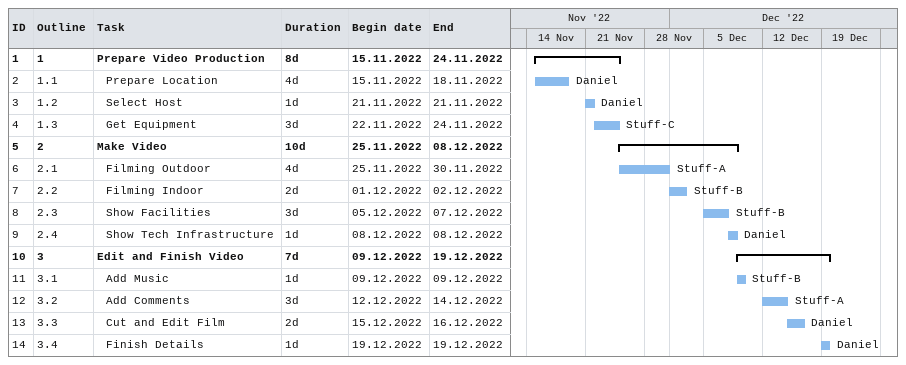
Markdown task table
| ID | WBS | Task | Duration | Start | Finish | Resources |
|---|---|---|---|---|---|---|
| 1 | 1 | **Prepare Video Production** | 8d | 2022-11-15 | 2022-11-24 |  |
| 2 | 1.1 | Prepare Location | 4d | 2022-11-15 | 2022-11-18 | Daniel |
| 3 | 1.2 | Select Host | 1d | 2022-11-21 | 2022-11-21 | Daniel |
| 4 | 1.3 | Get Equipment | 3d | 2022-11-22 | 2022-11-24 | Stuff-C |
| 5 | 2 | **Make Video** | 10d | 2022-11-25 | 2022-12-08 |  |
| 6 | 2.1 | Filming Outdoor | 4d | 2022-11-25 | 2022-11-30 | Stuff-A |
| 7 | 2.2 | Filming Indoor | 2d | 2022-12-01 | 2022-12-02 | Stuff-B |
| 8 | 2.3 | Show Facilities | 3d | 2022-12-05 | 2022-12-07 | Stuff-B |
| 9 | 2.4 | Show Tech Infrastructure | 1d | 2022-12-08 | 2022-12-08 | Daniel |
| 10 | 3 | **Edit and Finish Video** | 7d | 2022-12-09 | 2022-12-19 |  |
| 11 | 3.1 | Add Music | 1d | 2022-12-09 | 2022-12-09 | Stuff-B |
| 12 | 3.2 | Add Comments | 3d | 2022-12-12 | 2022-12-14 | Stuff-A |
| 13 | 3.3 | Cut and Edit Film | 2d | 2022-12-15 | 2022-12-16 | Daniel |
| 14 | 3.4 | Finish Details | 1d | 2022-12-19 | 2022-12-19 | Daniel |
